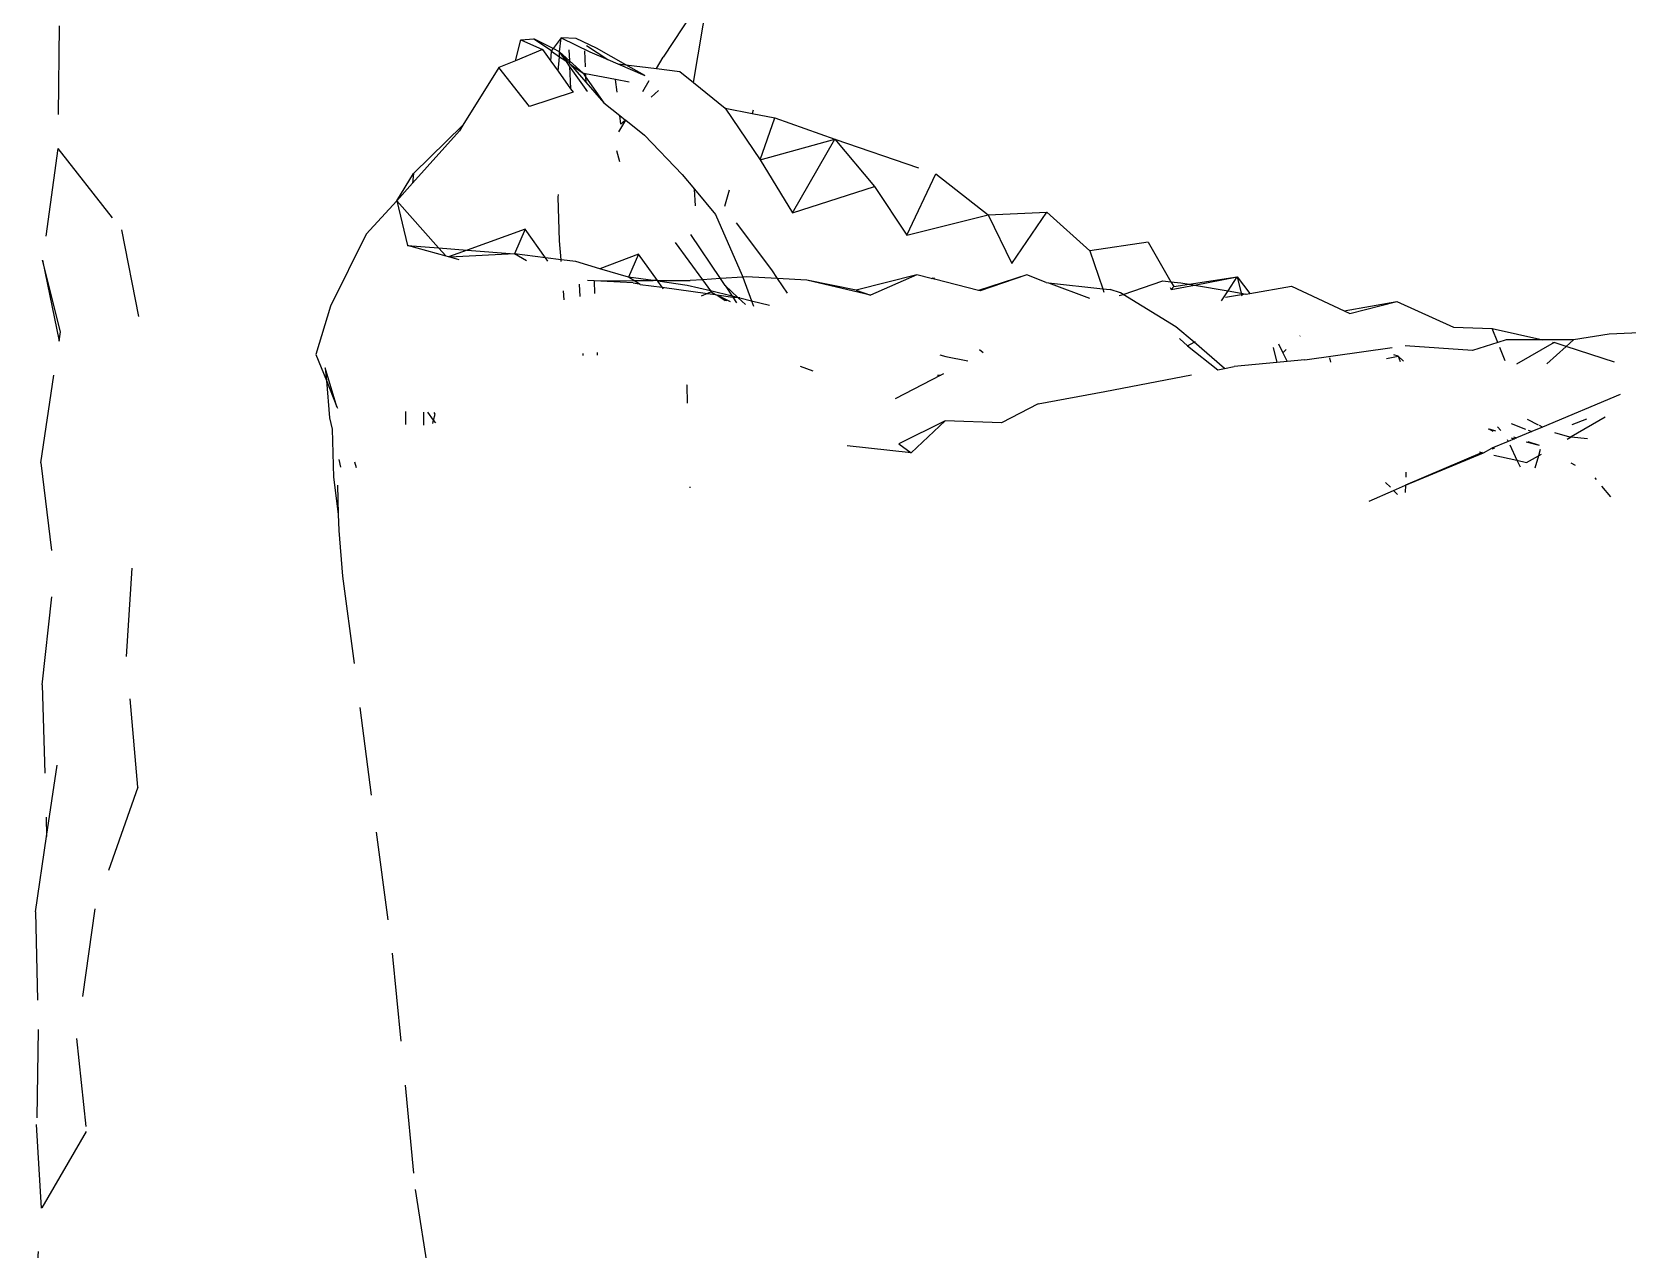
# Model space of a CAD drawing. Header units: millimetres. Extents: x 0 to 460473, y -68369 to 85219.
# Drawn here: x 229320.2 to 229433, y -30020.2 to -29934.2 of the extents above; entities that cross this region are included whole.
import ezdxf

# ---------------------------------------------------------------- set-up
doc = ezdxf.new("R2010")
doc.units = ezdxf.units.MM
doc.header["$LTSCALE"] = 50
doc.linetypes.add('HIDDEN2', pattern=[0.1875, 0.125, -0.0625])
doc.layers.add('hid', color=8, linetype='HIDDEN2')

msp = doc.modelspace()

# ---------------------------------------------------------------- linework, layer by layer
at = {"layer": 'hid'}
for p, q in [((229368.13616305, -29930.95034817), (229364.82899926, -29935.97293456)), ((229366.97854734, -29937.75004467), (229368.13616305, -29930.95034817)), ((229322.10782865, -29933.76208911), (229322.01017684, -29942.42548349)), ((229354.77859446, -29934.74480995), (229355.68395679, -29934.67562179)), ((229355.68395679, -29934.67562179), (229356.94659813, -29935.50138873)), ((229357.0519778, -29935.36083128), (229355.68395679, -29934.67562179)), ((229357.61899589, -29934.60453154), (229357.0519778, -29935.36083128)), ((229357.51451178, -29935.59250365), (229357.61899589, -29934.60453154)), ((229357.61899589, -29934.60453154), (229359.6556862, -29935.58019297)), ((229358.69049963, -29934.6481473), (229357.61899589, -29934.60453154)), ((229360.11278336, -29935.33839103), (229358.69049963, -29934.6481473)), ((229354.38580933, -29936.22217685), (229354.77859446, -29934.74480995)), ((229356.30869513, -29935.43101177), (229354.38580933, -29936.22217685)), ((229354.77859446, -29934.74480995), (229356.30869513, -29935.43101177)), ((229356.30869513, -29935.43101177), (229356.88904842, -29936.24057759)), ((229356.88904842, -29936.24057759), (229356.94281573, -29935.54997123)), ((229356.94281573, -29935.54997123), (229356.94659813, -29935.50138873)), ((229356.94281573, -29935.54997123), (229357.49893222, -29935.93622589)), ((229357.0519778, -29935.36083128), (229356.94659813, -29935.50138873)), ((229357.51451178, -29935.59250365), (229357.0519778, -29935.36083128)), ((229357.50219822, -29935.90000077), (229357.51451178, -29935.59250365)), ((229358.20790191, -29936.2213474), (229357.51451178, -29935.59250365)), ((229357.96503788, -29936.23206238), (229357.51451178, -29935.59250365)), ((229357.51451178, -29935.59250365), (229358.21561985, -29936.40207837)), ((229358.17455352, -29935.44042773), (229358.20790191, -29936.2213474)), ((229359.27993916, -29935.5288837), (229359.3263346, -29936.6462477)), ((229359.42637752, -29935.13639891), (229360.93308272, -29936.1360909)), ((229359.6556862, -29935.58019297), (229360.93308272, -29936.1360909)), ((229362.19413568, -29936.51134335), (229360.11278336, -29935.33839103)), ((229353.22483072, -29936.69985771), (229350.6768692, -29940.76742715)), ((229354.38580933, -29936.22217685), (229353.22483072, -29936.69985771)), ((229355.38416905, -29939.44947301), (229353.22483072, -29936.69985771)), ((229356.88904842, -29936.24057759), (229357.40642357, -29936.96229182)), ((229357.40642357, -29936.96229182), (229357.49893222, -29935.93622589)), ((229357.40642357, -29936.96229182), (229358.29231591, -29938.19807038)), ((229357.49893222, -29935.93622589), (229357.50219822, -29935.90000077)), ((229357.49893222, -29935.93622589), (229357.96503788, -29936.23206238)), ((229358.00352004, -29936.28669096), (229357.96503788, -29936.23206238)), ((229358.22406201, -29936.59976835), (229358.00352004, -29936.28669096)), ((229359.18409124, -29937.10666509), (229358.20790191, -29936.2213474)), ((229358.20790191, -29936.2213474), (229358.21561985, -29936.40207837)), ((229358.28500591, -29936.48219897), (229358.21561985, -29936.40207837)), ((229358.22406201, -29936.59976835), (229358.29231591, -29938.19807038)), ((229359.393326, -29938.25963442), (229358.22406201, -29936.59976835)), ((229358.28500591, -29936.48219897), (229359.18409124, -29937.10666509)), ((229358.28500591, -29936.48219897), (229359.37162184, -29937.73692249)), ((229360.93308272, -29936.1360909), (229361.64206241, -29936.44462496)), ((229361.64206241, -29936.44462496), (229362.19413568, -29936.51134335)), ((229361.64206241, -29936.44462496), (229363.54592799, -29937.27314994)), ((229363.54592799, -29937.27314994), (229362.19413568, -29936.51134335)), ((229362.19413568, -29936.51134335), (229364.35596117, -29936.77260127)), ((229364.35596117, -29936.77260127), (229364.82899926, -29935.97293456)), ((229364.35596117, -29936.77260127), (229366.02855049, -29936.9747347)), ((229366.02855049, -29936.9747347), (229366.97854734, -29937.75004467)), ((229359.18409124, -29937.10666509), (229359.35571484, -29937.35382655)), ((229359.34676205, -29937.13821208), (229359.18409124, -29937.10666509)), ((229359.34676205, -29937.13821208), (229359.35571484, -29937.35382655)), ((229361.47389195, -29937.55072955), (229359.34676205, -29937.13821208)), ((229359.35571484, -29937.35382655), (229360.63353751, -29939.19406592)), ((229359.35571484, -29937.35382655), (229359.37162184, -29937.73692249)), ((229359.37162184, -29937.73692249), (229360.63353751, -29939.19406592)), ((229361.57432996, -29938.43228247), (229361.47389195, -29937.55072955)), ((229362.43326385, -29937.73678196), (229361.47389195, -29937.55072955)), ((229363.40095516, -29938.3870305), (229363.85646642, -29937.61699274)), ((229366.97854734, -29937.75004467), (229369.21923199, -29939.57870879)), ((229358.46870002, -29938.44411801), (229355.38416905, -29939.44947301)), ((229358.29231591, -29938.19807038), (229358.46870002, -29938.44411801)), ((229359.393326, -29938.25963442), (229359.39597176, -29938.32335352)), ((229359.49721029, -29938.4071067), (229359.39597176, -29938.32335352)), ((229360.63353751, -29939.19406592), (229361.76317182, -29940.08976363)), ((229364.50319448, -29938.33308053), (229363.9946346, -29938.78595853)), ((229361.83385499, -29940.71015586), (229361.76317182, -29940.08976363)), ((229361.76317182, -29940.08976363), (229362.16909328, -29940.41162259)), ((229369.21923199, -29939.57870879), (229371.70435411, -29943.23675227)), ((229369.21923199, -29939.57870879), (229371.13288743, -29939.94859515)), ((229371.20204625, -29939.71742331), (229371.13288743, -29939.94859515)), ((229371.13288743, -29939.94859515), (229372.73303103, -29940.25788348)), ((229371.70435411, -29943.23675227), (229372.73303103, -29940.25788348)), ((229372.73303103, -29940.25788348), (229376.98088511, -29941.76491212)), ((229350.42675619, -29941.16670792), (229347.10667103, -29944.88682694)), ((229350.6768692, -29940.76742715), (229347.17841679, -29944.19233619)), ((229350.6768692, -29940.76742715), (229350.42675619, -29941.16670792)), ((229361.70156519, -29941.25983427), (229362.1923918, -29940.43009621)), ((229362.16909328, -29940.41162259), (229361.83385499, -29940.71015586)), ((229362.16909328, -29940.41162259), (229362.1923918, -29940.43009621)), ((229362.1923918, -29940.43009621), (229363.52809737, -29941.48918976)), ((229363.52809737, -29941.48918976), (229366.18036074, -29944.25579169)), ((229322.01017684, -29942.42548349), (229320.92267553, -29950.32711861)), ((229322.01017684, -29942.42548349), (229326.5188246, -29948.16670714)), ((229361.77836715, -29943.36801089), (229361.55431098, -29942.58828322)), ((229371.70435411, -29943.23675227), (229376.98088511, -29941.76491212)), ((229373.99250618, -29946.98514456), (229376.98088511, -29941.76491212)), ((229376.98088511, -29941.76491212), (229379.7989566, -29945.10866328)), ((229376.98088511, -29941.76491212), (229384.13079791, -29944.21724815)), ((229371.70435411, -29943.23675227), (229373.99250618, -29946.98514456)), ((229345.99093069, -29946.13700176), (229347.17841679, -29944.19233619)), ((229347.17841679, -29944.19233619), (229347.10667103, -29944.88682694)), ((229366.18036074, -29944.25579169), (229367.05683137, -29945.30707297)), ((229382.07094446, -29948.55842899), (229384.13079791, -29944.21724815)), ((229384.13079791, -29944.21724815), (229387.82673592, -29947.10925529)), ((229347.10667103, -29944.88682694), (229345.99093069, -29946.13700176)), ((229357.40851137, -29945.87166272), (229357.43588428, -29945.68597675)), ((229357.50951254, -29948.94751005), (229357.40851137, -29945.87166272)), ((229367.13644672, -29946.47553109), (229367.05683137, -29945.30707297)), ((229367.05683137, -29945.30707297), (229368.54766744, -29947.09525387)), ((229369.50906537, -29945.37642002), (229369.16622529, -29946.52240512)), ((229373.99250618, -29946.98514456), (229379.7989566, -29945.10866328)), ((229379.7989566, -29945.10866328), (229382.07094446, -29948.55842899)), ((229343.83392534, -29948.49322991), (229345.99093069, -29946.13700176)), ((229345.99093069, -29946.13700176), (229346.75214827, -29949.28911835)), ((229348.95637952, -29949.45710726), (229345.99093069, -29946.13700176)), ((229368.54766744, -29947.09525387), (229370.43154765, -29951.40592217)), ((229382.07094446, -29948.55842899), (229387.82673592, -29947.10925529)), ((229387.82673592, -29947.10925529), (229391.97443856, -29946.92187398)), ((229387.82673592, -29947.10925529), (229389.51247959, -29950.5633271)), ((229389.51247959, -29950.5633271), (229391.97443856, -29946.92187398)), ((229391.97443856, -29946.92187398), (229395.03064051, -29949.65241565)), ((229326.5188246, -29948.16670714), (229328.15724213, -29956.51399861)), ((229355.08171504, -29948.12361876), (229350.97825683, -29949.61119861)), ((229355.08171504, -29948.12361876), (229354.31399844, -29949.86542221)), ((229356.51540121, -29950.14674031), (229355.08171504, -29948.12361876)), ((229369.99861348, -29947.67192757), (229372.49690026, -29951.00323596)), ((229343.83392534, -29948.49322991), (229341.30480991, -29953.58483419)), ((229346.75214827, -29949.28911835), (229348.95637952, -29949.45710726)), ((229349.48030897, -29950.04369672), (229346.75214827, -29949.28911835)), ((229357.61488056, -29950.2872432), (229357.50951254, -29948.94751005)), ((229365.6911018, -29949.06216321), (229367.61423548, -29951.70945553)), ((229368.88771412, -29951.62459052), (229366.79860006, -29948.50963535)), ((229399.14434833, -29949.05046013), (229395.03064051, -29949.65241565)), ((229399.14434833, -29949.05046013), (229400.76048278, -29951.84750299)), ((229320.92267553, -29950.32711861), (229322.10528918, -29956.05028048)), ((229322.20348078, -29955.39001468), (229320.92267553, -29950.32711861)), ((229349.48030897, -29950.04369672), (229348.95637952, -29949.45710726)), ((229348.95637952, -29949.45710726), (229350.97825683, -29949.61119861)), ((229349.65326244, -29950.09153369), (229349.48030897, -29950.04369672)), ((229350.97825683, -29949.61119861), (229349.65326244, -29950.09153369)), ((229349.74449242, -29950.11676687), (229349.65326244, -29950.09153369)), ((229354.31399844, -29949.86542221), (229349.74449242, -29950.11676687)), ((229350.41525794, -29950.30229302), (229349.74449242, -29950.11676687)), ((229350.97825683, -29949.61119861), (229354.31399844, -29949.86542221)), ((229355.16758878, -29950.37081906), (229354.31399844, -29949.86542221)), ((229356.51540121, -29950.14674031), (229354.31399844, -29949.86542221)), ((229356.68974871, -29950.39276779), (229356.51540121, -29950.14674031)), ((229357.61488056, -29950.2872432), (229356.51540121, -29950.14674031)), ((229357.62423969, -29950.40624264), (229357.61488056, -29950.2872432)), ((229358.66333709, -29950.42122587), (229357.61488056, -29950.2872432)), ((229360.36170049, -29950.9246596), (229358.66333709, -29950.42122587)), ((229363.09599641, -29949.89020208), (229360.36170049, -29950.9246596)), ((229363.09599641, -29949.89020208), (229362.38177168, -29951.52345487)), ((229364.4362003, -29951.76654663), (229363.09599641, -29949.89020208)), ((229395.03064051, -29949.65241565), (229395.93189691, -29952.3411332)), ((229362.38177168, -29951.52345487), (229360.36170049, -29950.9246596)), ((229362.77508464, -29951.765935), (229362.38177168, -29951.52345487)), ((229364.12012471, -29951.76643025), (229362.38177168, -29951.52345487)), ((229368.88771412, -29951.62459052), (229367.61423548, -29951.70945553)), ((229370.47352279, -29951.51891175), (229368.88771412, -29951.62459052)), ((229369.21739894, -29952.11616417), (229368.88771412, -29951.62459052)), ((229370.43154765, -29951.40592217), (229370.47352279, -29951.51891175)), ((229370.73200196, -29951.50168662), (229370.47352279, -29951.51891175)), ((229370.47352279, -29951.51891175), (229371.09544526, -29953.19301609)), ((229372.9102436, -29951.61649236), (229370.73200196, -29951.50168662)), ((229372.49690026, -29951.00323596), (229372.9102436, -29951.61649236)), ((229375.01051805, -29951.72718879), (229372.9102436, -29951.61649236)), ((229372.9102436, -29951.61649236), (229373.6110774, -29952.65628369)), ((229382.79183484, -29951.36402357), (229378.4808237, -29952.44984714)), ((229382.79183484, -29951.36402357), (229379.50483466, -29952.7927235)), ((229383.80830627, -29951.6203741), (229382.79183484, -29951.36402357)), ((229383.80830627, -29951.6203741), (229383.97382178, -29951.56799525)), ((229383.92583623, -29951.65001475), (229383.80830627, -29951.6203741)), ((229383.92583623, -29951.65001475), (229383.97382178, -29951.56799525)), ((229383.97382178, -29951.56799525), (229384.02517516, -29951.67506768)), ((229390.57248507, -29951.36021941), (229387.15668159, -29952.46482262)), ((229390.57248507, -29951.36021941), (229387.25798907, -29952.49037201)), ((229391.93794411, -29951.90746371), (229390.57248507, -29951.36021941)), ((229402.04162088, -29952.02143065), (229405.444557, -29951.50649466)), ((229402.42937481, -29952.08839113), (229405.444557, -29951.50649466)), ((229404.80279969, -29952.49825329), (229405.444557, -29951.50649466)), ((229405.444557, -29951.50649466), (229406.34116762, -29952.67665558)), ((229405.444557, -29951.50649466), (229405.7193381, -29952.65652853)), ((229357.8382716, -29953.1276153), (229357.78792975, -29952.4875288)), ((229358.95981908, -29952.89326002), (229358.91792269, -29952.00997009)), ((229359.95507302, -29951.78846331), (229359.49821014, -29951.76472845)), ((229359.95507302, -29951.78846331), (229362.77508464, -29951.765935)), ((229359.95507302, -29951.78846331), (229359.99199113, -29952.67758036)), ((229362.72721915, -29951.93248135), (229359.95507302, -29951.78846331)), ((229362.72721915, -29951.93248135), (229363.13991977, -29951.99085835)), ((229363.13991977, -29951.99085835), (229362.77508464, -29951.765935)), ((229362.77508464, -29951.765935), (229364.12012471, -29951.76643025)), ((229363.2114003, -29952.03492659), (229363.13991977, -29951.99085835)), ((229363.2114003, -29952.03492659), (229364.76011139, -29952.22003642)), ((229364.4362003, -29951.76654663), (229364.12012471, -29951.76643025)), ((229364.47116307, -29951.81549604), (229364.4362003, -29951.76654663)), ((229364.4362003, -29951.76654663), (229366.74477492, -29951.76739665)), ((229366.52947432, -29952.10319304), (229364.47116307, -29951.81549604)), ((229364.76011139, -29952.22003642), (229364.47116307, -29951.81549604)), ((229364.85113406, -29952.34747217), (229364.76011139, -29952.22003642)), ((229364.76011139, -29952.22003642), (229367.97604539, -29952.67493419)), ((229368.18781043, -29952.49901092), (229366.52947432, -29952.10319304)), ((229367.61423548, -29951.70945553), (229366.74477492, -29951.76739665)), ((229367.97604539, -29952.67493419), (229367.53107544, -29952.85828915)), ((229367.61423548, -29951.70945553), (229368.18781043, -29952.49901092)), ((229368.23738129, -29952.56724775), (229367.97604539, -29952.67493419)), ((229367.97604539, -29952.67493419), (229368.53612096, -29952.75415756)), ((229368.18781043, -29952.49901092), (229368.23738129, -29952.56724775)), ((229369.71742111, -29952.86410413), (229368.18781043, -29952.49901092)), ((229368.23738129, -29952.56724775), (229368.53612096, -29952.75415756)), ((229368.53612096, -29952.75415756), (229368.63492017, -29952.76813283)), ((229368.63492017, -29952.76813283), (229369.21580914, -29953.17941206)), ((229368.63492017, -29952.76813283), (229369.58993684, -29953.25072361)), ((229368.63492017, -29952.76813283), (229369.75961793, -29952.92722269)), ((229369.21739894, -29952.11616417), (229369.71742111, -29952.86410413)), ((229370.13145956, -29952.96292838), (229369.21739894, -29952.11616417)), ((229378.4808237, -29952.44984714), (229375.01051805, -29951.72718879)), ((229379.50483466, -29952.7927235), (229375.01051805, -29951.72718879)), ((229378.4808237, -29952.44984714), (229379.50483466, -29952.7927235)), ((229384.02517516, -29951.67506768), (229383.92583623, -29951.65001475)), ((229387.15668159, -29952.46482262), (229384.02517516, -29951.67506768)), ((229387.25798907, -29952.49037201), (229387.15668159, -29952.46482262)), ((229391.93794411, -29951.90746371), (229392.10168183, -29951.9252426)), ((229392.10168183, -29951.9252426), (229395.00764401, -29952.9989671)), ((229392.10168183, -29951.9252426), (229395.93189691, -29952.3411332)), ((229395.93189691, -29952.3411332), (229396.01328217, -29952.58392978)), ((229395.93189691, -29952.3411332), (229396.46208952, -29952.39870232)), ((229397.18981219, -29952.62219673), (229396.46208952, -29952.39870232)), ((229397.10583105, -29952.83135906), (229397.37978701, -29952.73870252)), ((229397.37978701, -29952.73870252), (229397.18981219, -29952.62219673)), ((229397.37978701, -29952.73870252), (229400.19218899, -29951.78750058)), ((229401.10938286, -29955.02595047), (229397.37978701, -29952.73870252)), ((229400.19218899, -29951.78750058), (229400.76048278, -29951.84750299)), ((229400.69791727, -29952.25268925), (229400.7732673, -29952.40800138)), ((229400.76048278, -29951.84750299), (229401.46549538, -29951.92194065)), ((229400.76048278, -29951.84750299), (229400.9559062, -29952.18572218)), ((229400.7732673, -29952.40800138), (229402.42937481, -29952.08839113)), ((229400.9559062, -29952.18572218), (229400.7732673, -29952.40800138)), ((229400.9559062, -29952.18572218), (229402.04162088, -29952.02143065)), ((229401.46549538, -29951.92194065), (229402.04162088, -29952.02143065)), ((229402.04162088, -29952.02143065), (229402.42937481, -29952.08839113)), ((229402.42937481, -29952.08839113), (229404.80279969, -29952.49825329)), ((229404.34455631, -29953.20641324), (229404.80279969, -29952.49825329)), ((229405.74594953, -29952.7679046), (229404.62234869, -29952.95712134)), ((229404.80279969, -29952.49825329), (229405.7193381, -29952.65652853)), ((229405.7193381, -29952.65652853), (229405.74594953, -29952.7679046)), ((229405.7193381, -29952.65652853), (229406.05900631, -29952.71518518)), ((229406.05900631, -29952.71518518), (229405.74594953, -29952.7679046)), ((229405.74594953, -29952.7679046), (229405.76393313, -29952.8431709)), ((229406.05900631, -29952.71518518), (229406.08762588, -29952.72012744)), ((229406.08762588, -29952.72012744), (229406.34116762, -29952.67665558)), ((229406.34116762, -29952.67665558), (229409.28164021, -29952.17248687)), ((229409.28164021, -29952.17248687), (229413.02279453, -29953.91651326)), ((229341.30480991, -29953.58483419), (229340.2733001, -29956.98498731)), ((229369.33506513, -29953.20214315), (229369.21580914, -29953.17941206)), ((229369.71742111, -29952.86410413), (229369.75961793, -29952.92722269)), ((229370.13145956, -29952.96292838), (229369.71742111, -29952.86410413)), ((229369.75961793, -29952.92722269), (229370.03225182, -29953.33503217)), ((229369.75961793, -29952.92722269), (229370.13145956, -29952.96292838)), ((229370.15297979, -29952.98286421), (229370.13145956, -29952.96292838)), ((229370.66289483, -29953.45523747), (229370.15297979, -29952.98286421)), ((229370.25524112, -29952.9973292), (229370.15297979, -29952.98286421)), ((229370.25524112, -29952.9973292), (229371.09544526, -29953.19301609)), ((229371.09544526, -29953.19301609), (229372.35117517, -29953.49273842)), ((229371.09544526, -29953.19301609), (229371.23324584, -29953.56395066)), ((229413.02279453, -29953.91651326), (229416.73967283, -29953.24618468)), ((229413.41301201, -29954.09842224), (229416.73967283, -29953.24618468)), ((229416.73967283, -29953.24618468), (229420.73923133, -29955.06747922)), ((229402.39023924, -29956.12915003), (229401.10938286, -29955.02595047)), ((229413.02279453, -29953.91651326), (229413.41301201, -29954.09842224)), ((229320.82735669, -29964.64343031), (229322.10528918, -29956.05028048)), ((229322.10528918, -29956.05028048), (229322.20348078, -29955.39001468)), ((229401.35697976, -29955.86536563), (229401.38517426, -29955.87845221)), ((229401.38517426, -29955.87845221), (229401.939169, -29956.37502479)), ((229401.939169, -29956.37502479), (229402.39023924, -29956.12915003)), ((229402.39023924, -29956.12915003), (229402.49041955, -29956.07454255)), ((229404.53631729, -29957.97756364), (229402.39023924, -29956.12915003)), ((229409.88685689, -29955.7070214), (229409.91063574, -29955.68422671)), ((229420.73923133, -29955.06747922), (229423.48814668, -29955.14578152)), ((229423.88742051, -29956.14768594), (229422.09969113, -29956.70543437)), ((229423.48814668, -29955.14578152), (229427.07445334, -29955.96181708)), ((229423.88742051, -29956.14768594), (229423.48814668, -29955.14578152)), ((229424.47882937, -29955.96317403), (229423.88742051, -29956.14768594)), ((229427.07445334, -29955.96181708), (229424.47882937, -29955.96317403)), ((229427.87431306, -29956.1438188), (229425.21433294, -29957.68702516)), ((229429.22894041, -29955.96069076), (229427.07445334, -29955.96181708)), ((229427.74895523, -29956.11529462), (229427.87431306, -29956.1438188)), ((229428.71759059, -29956.41818537), (229427.87431306, -29956.1438188)), ((229428.71759059, -29956.41818537), (229429.22894041, -29955.96069076)), ((229431.76372165, -29955.55491367), (229429.22894041, -29955.96069076)), ((229436.4953355, -29955.35189303), (229431.76372165, -29955.55491367)), ((229340.2733001, -29956.98498731), (229341.01764212, -29958.83415074)), ((229359.1521388, -29956.92271257), (229359.15873801, -29957.05892429)), ((229360.17309098, -29956.86197037), (229360.18130713, -29957.03916405)), ((229384.42071656, -29957.02552178), (229384.82885843, -29957.12640169)), ((229384.82885843, -29957.12640169), (229386.38822623, -29957.43884443)), ((229387.21335116, -29956.63172966), (229387.48086894, -29956.85733741)), ((229401.939169, -29956.37502479), (229404.08209226, -29958.06532132)), ((229407.97889178, -29956.500413), (229408.24466109, -29957.56359548)), ((229408.357446, -29956.23352519), (229408.66290096, -29956.88032007)), ((229408.66290096, -29956.88032007), (229408.91719098, -29956.63655465)), ((229408.66290096, -29956.88032007), (229408.97401612, -29957.49584021)), ((229410.21999753, -29957.38009162), (229417.31958465, -29956.37072111)), ((229412.07943806, -29957.53300599), (229411.99219817, -29957.23515875)), ((229416.01813792, -29957.2675233), (229416.82082716, -29957.11834426)), ((229416.82082716, -29957.11834426), (229416.53032041, -29957.01681354)), ((229416.82082716, -29957.11834426), (229417.20512938, -29957.45945179)), ((229416.82082716, -29957.11834426), (229416.9822499, -29957.49378684)), ((229422.09969113, -29956.70543437), (229417.31958465, -29956.37072111)), ((229424.39839348, -29957.42987885), (229424.02935927, -29956.50385522)), ((229427.33822791, -29957.652274), (229428.71759059, -29956.41818537)), ((229432.1298164, -29957.52837821), (229428.71759059, -29956.41818537)), ((229341.76424005, -29960.68891848), (229340.94036533, -29957.93256664)), ((229340.94036533, -29957.93256664), (229341.01764212, -29958.83415074)), ((229374.5282622, -29957.82334644), (229375.41510345, -29958.15020425)), ((229384.66571657, -29958.35556812), (229384.48698209, -29958.44764799)), ((229396.0713156, -29959.613028), (229404.08209226, -29958.06532132)), ((229404.08209226, -29958.06532132), (229404.53631729, -29957.97756364)), ((229404.53631729, -29957.97756364), (229405.22892312, -29957.84375007)), ((229408.24466109, -29957.56359548), (229405.22892312, -29957.84375007)), ((229408.97401612, -29957.49584021), (229408.24466109, -29957.56359548)), ((229410.21999753, -29957.38009162), (229408.97401612, -29957.49584021)), ((229341.01764212, -29958.83415074), (229341.76424005, -29960.68891848)), ((229341.01764212, -29958.83415074), (229341.24465239, -29961.48266708)), ((229366.49651702, -29959.12568506), (229366.50474445, -29959.1519392)), ((229366.50474445, -29959.1519392), (229366.54392342, -29960.42435474)), ((229384.48698209, -29958.44764799), (229381.2400708, -29960.12038145)), ((229384.23705042, -29958.44466155), (229384.48698209, -29958.44764799)), ((229391.37119696, -29960.49107573), (229388.76309354, -29961.82134301)), ((229391.37119696, -29960.49107573), (229396.0713156, -29959.613028)), ((229432.53627084, -29959.81544102), (229427.04438225, -29962.12113072)), ((229341.24465239, -29961.48266708), (229341.43395694, -29962.26880735)), ((229341.76424005, -29960.68891848), (229341.79704239, -29960.79240895)), ((229346.6415869, -29961.95055142), (229346.63703551, -29961.02094147)), ((229347.89331982, -29961.06809496), (229347.89349945, -29961.98966922)), ((229348.60399683, -29961.62617942), (229348.20008259, -29961.07960902)), ((229348.54862294, -29961.86625362), (229348.60399683, -29961.62617942)), ((229348.60399683, -29961.62617942), (229348.70111829, -29961.20510817)), ((229348.75296356, -29961.82775886), (229348.60399683, -29961.62617942)), ((229348.70111829, -29961.20510817), (229348.64885205, -29961.09645317)), ((229384.79169742, -29961.68991456), (229381.51652876, -29963.30768653)), ((229384.79169742, -29961.68991456), (229382.37289855, -29963.95262377)), ((229388.76309354, -29961.82134301), (229384.79169742, -29961.68991456)), ((229426.77103239, -29961.98693855), (229425.97729295, -29961.59727816)), ((229431.47612876, -29961.43195657), (229429.07166594, -29962.81548377)), ((229430.15290573, -29961.5743508), (229429.11233205, -29961.97070293)), ((229341.43395694, -29962.26880735), (229341.51561119, -29965.66734899)), ((229423.21353652, -29962.26833915), (229423.27477593, -29962.25346976)), ((229423.27477593, -29962.25346976), (229423.72248408, -29962.40031419)), ((229423.27477593, -29962.25346976), (229423.55432667, -29962.41074216)), ((229423.85119123, -29962.11351176), (229424.0833363, -29962.3779366)), ((229424.82059408, -29961.8781334), (229425.82899597, -29962.26968273)), ((229424.82528095, -29962.88446567), (229425.06901418, -29962.95046033)), ((229424.98339613, -29962.81388251), (229425.21409567, -29962.88954998)), ((229425.21409567, -29962.88954998), (229425.06901418, -29962.95046033)), ((229426.27658936, -29962.44347742), (229425.21409567, -29962.88954998)), ((229426.02873605, -29962.34723921), (229426.27658936, -29962.44347742)), ((229427.04438225, -29962.12113072), (229426.27658936, -29962.44347742)), ((229427.04438225, -29962.12113072), (229426.83844163, -29962.02003091)), ((229427.88169774, -29962.5093584), (229428.94748321, -29962.80387306)), ((229428.78679394, -29962.97942208), (229429.07166594, -29962.81548377)), ((229428.94748321, -29962.80387306), (229429.07166594, -29962.81548377)), ((229429.07166594, -29962.81548377), (229430.2313812, -29962.92391372)), ((229382.37289855, -29963.95262377), (229377.84625352, -29963.4583207)), ((229381.51652876, -29963.30768653), (229382.37289855, -29963.95262377)), ((229422.76956036, -29963.92377064), (229417.34864265, -29966.2220625)), ((229417.34864265, -29966.2220625), (229422.86188806, -29963.94445738)), ((229422.58815643, -29963.88312568), (229422.76956036, -29963.92377064)), ((229422.76956036, -29963.92377064), (229422.86188806, -29963.94445738)), ((229422.86188806, -29963.94445738), (229423.46814972, -29963.62256004)), ((229424.60692966, -29963.14445981), (229423.46814972, -29963.62256004)), ((229423.48071284, -29963.66748986), (229423.67791813, -29963.58360277)), ((229424.54386084, -29963.01009256), (229424.60692966, -29963.14445981)), ((229425.06901418, -29962.95046033), (229424.60692966, -29963.14445981)), ((229424.72203665, -29963.38969365), (229425.23165164, -29964.47542137)), ((229425.89006411, -29963.17277272), (229426.81259728, -29963.41384478)), ((229426.00980336, -29963.15053527), (229426.81259728, -29963.41384478)), ((229426.88728053, -29963.72155652), (229426.75931403, -29964.14619742)), ((229426.75931403, -29964.14619742), (229426.9620294, -29964.02953866)), ((229320.82735669, -29964.64343031), (229321.75888171, -29972.52256701)), ((229341.88694625, -29964.42337047), (229342.00477179, -29964.96282757)), ((229342.99302469, -29964.57158438), (229343.11742156, -29964.98412394)), ((229423.60469466, -29964.11088899), (229425.23165164, -29964.47542137)), ((229425.23165164, -29964.47542137), (229425.45273926, -29964.94644551)), ((229425.23165164, -29964.47542137), (229425.91944365, -29964.62952653)), ((229425.91944365, -29964.62952653), (229426.75931403, -29964.14619742)), ((229426.75931403, -29964.14619742), (229426.49245653, -29965.03173087)), ((229429.0505999, -29964.6432502), (229429.36011449, -29964.81828074)), ((229341.51561119, -29965.66734899), (229341.86043071, -29968.27406382)), ((229341.81289932, -29966.22785501), (229341.86043071, -29968.27406382)), ((229416.28305016, -29966.38469767), (229415.93747246, -29966.0445659)), ((229416.50186689, -29966.60006608), (229417.34864265, -29966.2220625)), ((229417.34864265, -29966.2220625), (229417.3266784, -29966.76193577)), ((229417.38592266, -29965.3057333), (229417.37103931, -29965.67156083)), ((229430.74410313, -29965.718433), (229430.83372394, -29965.82649339)), ((229431.22115447, -29966.2936382), (229431.86015056, -29967.06410847)), ((229366.72650966, -29966.35420744), (229366.72891266, -29966.43224988)), ((229414.78563662, -29967.36619713), (229416.50186689, -29966.60006608)), ((229416.79482774, -29966.8884102), (229416.50186689, -29966.60006608)), ((229341.86043071, -29968.27406382), (229341.88722135, -29969.42739152)), ((229341.88722135, -29969.42739152), (229342.15684702, -29972.65585549)), ((229326.88643537, -29978.34815977), (229327.36869537, -29970.63851122)), ((229320.90567812, -29980.33945806), (229321.75888171, -29972.52256701)), ((229342.15684702, -29972.65585549), (229344.53498541, -29990.76305054)), ((229327.68298091, -29987.57682712), (229326.88643537, -29978.34815977)), ((229320.90567812, -29980.33945806), (229321.22684853, -29991.08562597)), ((229321.22684853, -29991.08562597), (229321.98184781, -29986.03493491)), ((229327.68298091, -29987.57682712), (229324.63677744, -29996.20066176)), ((229320.43308331, -29996.39564813), (229321.22684853, -29991.08562597)), ((229344.53498541, -29990.76305054), (229345.67531201, -29999.32706056)), ((229320.43308331, -29996.39564813), (229320.63905199, -30004.72662825)), ((229324.63677744, -29996.20066176), (229323.330976, -30005.35658421)), ((229345.67531201, -29999.32706056), (229347.30239794, -30016.03670225)), ((229320.63905199, -30004.72662825), (229320.5197368, -30011.44709594)), ((229323.330976, -30005.35658421), (229324.03453568, -30011.94131139)), ((229320.86835046, -30017.35780775), (229320.5197368, -30011.44709594)), ((229324.03453568, -30011.94131139), (229320.86835046, -30017.35780775)), ((229347.30239794, -30016.03670225), (229349.95942179, -30032.93522522)), ((229320.18445445, -30026.64572096), (229320.86835046, -30017.35780775))]:
    msp.add_line(p, q, dxfattribs=at)

doc.saveas('drawing.dxf')
